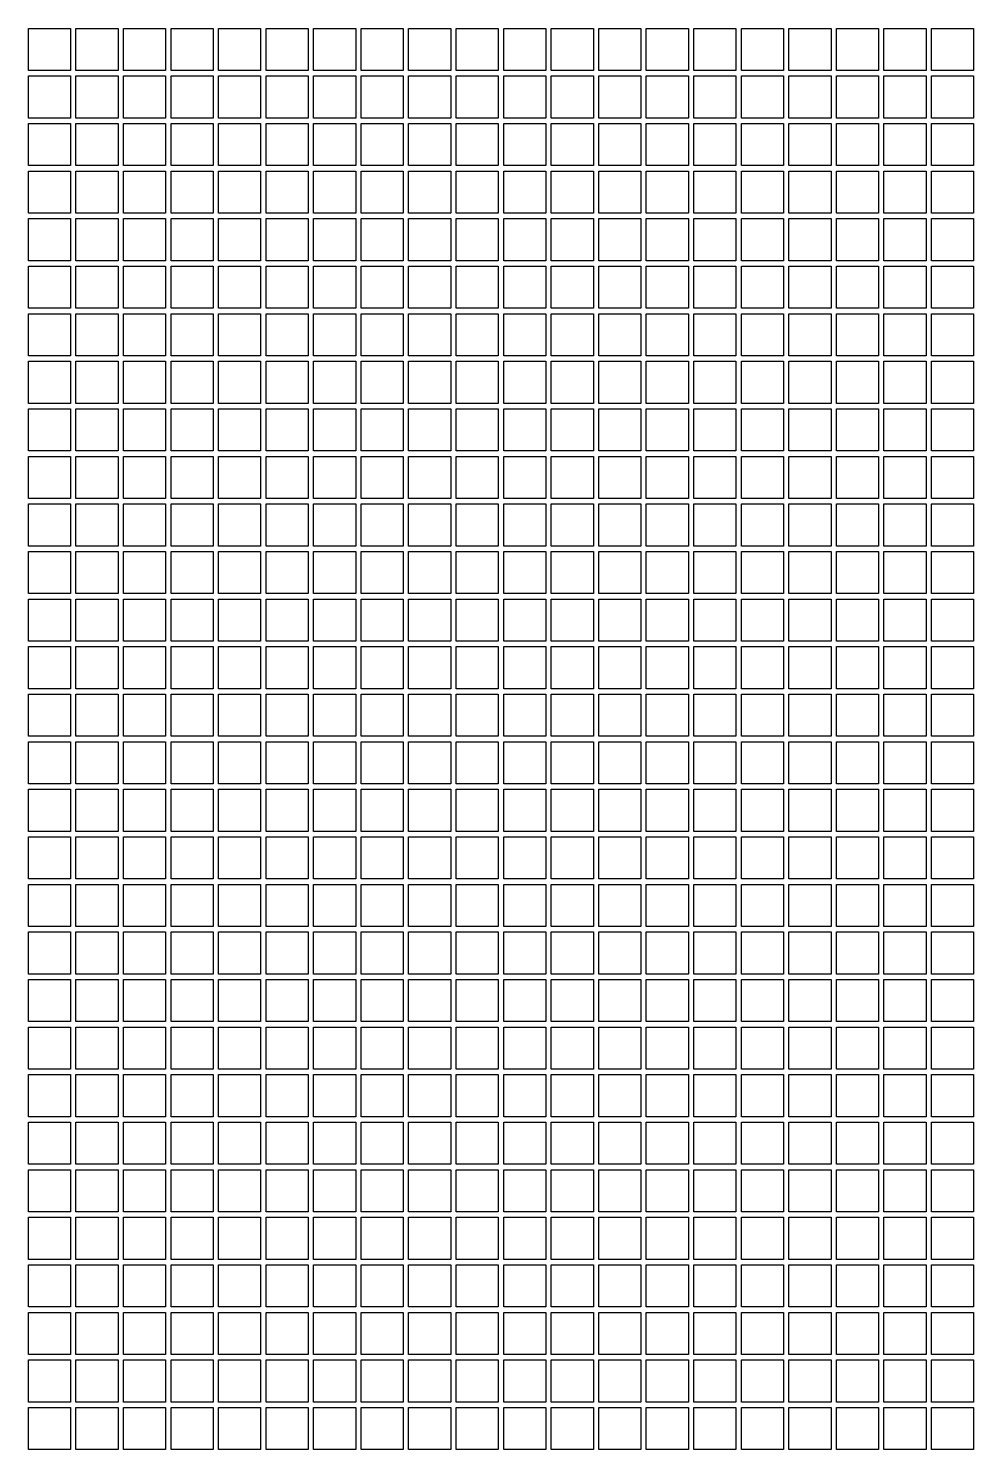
# Model space of a CAD drawing. Header units: millimetres. Extents: x -179 to 120, y 0 to 80.
# Drawn here: x 95.94 to 99.42, y 58.09 to 63.32 of the extents above; entities that cross this region are included whole.
import ezdxf

# ---------------------------------------------------------------- set-up
doc = ezdxf.new("R2010")
doc.units = ezdxf.units.MM
doc.header["$MEASUREMENT"] = 0

msp = doc.modelspace()

# ---------------------------------------------------------------- linework, layer by layer
for points in [[(95.9409, 63.3213), (96.0959, 63.3213), (96.0959, 63.1663), (95.9409, 63.1663)], [(96.1159, 63.3213), (96.2709, 63.3213), (96.2709, 63.1663), (96.1159, 63.1663)], [(96.2909, 63.3213), (96.4459, 63.3213), (96.4459, 63.1663), (96.2909, 63.1663)], [(96.4659, 63.3213), (96.6209, 63.3213), (96.6209, 63.1663), (96.4659, 63.1663)], [(96.6409, 63.3213), (96.7959, 63.3213), (96.7959, 63.1663), (96.6409, 63.1663)], [(96.8159, 63.3213), (96.9709, 63.3213), (96.9709, 63.1663), (96.8159, 63.1663)], [(96.9909, 63.3213), (97.1459, 63.3213), (97.1459, 63.1663), (96.9909, 63.1663)], [(97.1659, 63.3213), (97.3209, 63.3213), (97.3209, 63.1663), (97.1659, 63.1663)], [(97.3409, 63.3213), (97.4959, 63.3213), (97.4959, 63.1663), (97.3409, 63.1663)], [(97.5159, 63.3213), (97.6709, 63.3213), (97.6709, 63.1663), (97.5159, 63.1663)], [(97.6909, 63.3213), (97.8459, 63.3213), (97.8459, 63.1663), (97.6909, 63.1663)], [(97.8659, 63.3213), (98.0209, 63.3213), (98.0209, 63.1663), (97.8659, 63.1663)], [(98.0409, 63.3213), (98.1959, 63.3213), (98.1959, 63.1663), (98.0409, 63.1663)], [(98.2159, 63.3213), (98.3709, 63.3213), (98.3709, 63.1663), (98.2159, 63.1663)], [(98.3909, 63.3213), (98.5459, 63.3213), (98.5459, 63.1663), (98.3909, 63.1663)], [(98.5659, 63.3213), (98.7209, 63.3213), (98.7209, 63.1663), (98.5659, 63.1663)], [(98.7409, 63.3213), (98.8959, 63.3213), (98.8959, 63.1663), (98.7409, 63.1663)], [(98.9159, 63.3213), (99.0709, 63.3213), (99.0709, 63.1663), (98.9159, 63.1663)], [(99.0909, 63.3213), (99.2459, 63.3213), (99.2459, 63.1663), (99.0909, 63.1663)], [(99.2659, 63.3213), (99.4209, 63.3213), (99.4209, 63.1663), (99.2659, 63.1663)], [(95.9409, 63.1463), (96.0959, 63.1463), (96.0959, 62.9913), (95.9409, 62.9913)], [(96.1159, 63.1463), (96.2709, 63.1463), (96.2709, 62.9913), (96.1159, 62.9913)], [(96.2909, 63.1463), (96.4459, 63.1463), (96.4459, 62.9913), (96.2909, 62.9913)], [(96.4659, 63.1463), (96.6209, 63.1463), (96.6209, 62.9913), (96.4659, 62.9913)], [(96.6409, 63.1463), (96.7959, 63.1463), (96.7959, 62.9913), (96.6409, 62.9913)], [(96.8159, 63.1463), (96.9709, 63.1463), (96.9709, 62.9913), (96.8159, 62.9913)], [(96.9909, 63.1463), (97.1459, 63.1463), (97.1459, 62.9913), (96.9909, 62.9913)], [(97.1659, 63.1463), (97.3209, 63.1463), (97.3209, 62.9913), (97.1659, 62.9913)], [(97.3409, 63.1463), (97.4959, 63.1463), (97.4959, 62.9913), (97.3409, 62.9913)], [(97.5159, 63.1463), (97.6709, 63.1463), (97.6709, 62.9913), (97.5159, 62.9913)], [(97.6909, 63.1463), (97.8459, 63.1463), (97.8459, 62.9913), (97.6909, 62.9913)], [(97.8659, 63.1463), (98.0209, 63.1463), (98.0209, 62.9913), (97.8659, 62.9913)], [(98.0409, 63.1463), (98.1959, 63.1463), (98.1959, 62.9913), (98.0409, 62.9913)], [(98.2159, 63.1463), (98.3709, 63.1463), (98.3709, 62.9913), (98.2159, 62.9913)], [(98.3909, 63.1463), (98.5459, 63.1463), (98.5459, 62.9913), (98.3909, 62.9913)], [(98.5659, 63.1463), (98.7209, 63.1463), (98.7209, 62.9913), (98.5659, 62.9913)], [(98.7409, 63.1463), (98.8959, 63.1463), (98.8959, 62.9913), (98.7409, 62.9913)], [(98.9159, 63.1463), (99.0709, 63.1463), (99.0709, 62.9913), (98.9159, 62.9913)], [(99.0909, 63.1463), (99.2459, 63.1463), (99.2459, 62.9913), (99.0909, 62.9913)], [(99.2659, 63.1463), (99.4209, 63.1463), (99.4209, 62.9913), (99.2659, 62.9913)], [(95.9409, 62.9713), (96.0959, 62.9713), (96.0959, 62.8163), (95.9409, 62.8163)], [(96.1159, 62.9713), (96.2709, 62.9713), (96.2709, 62.8163), (96.1159, 62.8163)], [(96.2909, 62.9713), (96.4459, 62.9713), (96.4459, 62.8163), (96.2909, 62.8163)], [(96.4659, 62.9713), (96.6209, 62.9713), (96.6209, 62.8163), (96.4659, 62.8163)], [(96.6409, 62.9713), (96.7959, 62.9713), (96.7959, 62.8163), (96.6409, 62.8163)], [(96.8159, 62.9713), (96.9709, 62.9713), (96.9709, 62.8163), (96.8159, 62.8163)], [(96.9909, 62.9713), (97.1459, 62.9713), (97.1459, 62.8163), (96.9909, 62.8163)], [(97.1659, 62.9713), (97.3209, 62.9713), (97.3209, 62.8163), (97.1659, 62.8163)], [(97.3409, 62.9713), (97.4959, 62.9713), (97.4959, 62.8163), (97.3409, 62.8163)], [(97.5159, 62.9713), (97.6709, 62.9713), (97.6709, 62.8163), (97.5159, 62.8163)], [(97.6909, 62.9713), (97.8459, 62.9713), (97.8459, 62.8163), (97.6909, 62.8163)], [(97.8659, 62.9713), (98.0209, 62.9713), (98.0209, 62.8163), (97.8659, 62.8163)], [(98.0409, 62.9713), (98.1959, 62.9713), (98.1959, 62.8163), (98.0409, 62.8163)], [(98.2159, 62.9713), (98.3709, 62.9713), (98.3709, 62.8163), (98.2159, 62.8163)], [(98.3909, 62.9713), (98.5459, 62.9713), (98.5459, 62.8163), (98.3909, 62.8163)], [(98.5659, 62.9713), (98.7209, 62.9713), (98.7209, 62.8163), (98.5659, 62.8163)], [(98.7409, 62.9713), (98.8959, 62.9713), (98.8959, 62.8163), (98.7409, 62.8163)], [(98.9159, 62.9713), (99.0709, 62.9713), (99.0709, 62.8163), (98.9159, 62.8163)], [(99.0909, 62.9713), (99.2459, 62.9713), (99.2459, 62.8163), (99.0909, 62.8163)], [(99.2659, 62.9713), (99.4209, 62.9713), (99.4209, 62.8163), (99.2659, 62.8163)], [(95.9409, 62.7963), (96.0959, 62.7963), (96.0959, 62.6413), (95.9409, 62.6413)], [(96.1159, 62.7963), (96.2709, 62.7963), (96.2709, 62.6413), (96.1159, 62.6413)], [(96.2909, 62.7963), (96.4459, 62.7963), (96.4459, 62.6413), (96.2909, 62.6413)], [(96.4659, 62.7963), (96.6209, 62.7963), (96.6209, 62.6413), (96.4659, 62.6413)], [(96.6409, 62.7963), (96.7959, 62.7963), (96.7959, 62.6413), (96.6409, 62.6413)], [(96.8159, 62.7963), (96.9709, 62.7963), (96.9709, 62.6413), (96.8159, 62.6413)], [(96.9909, 62.7963), (97.1459, 62.7963), (97.1459, 62.6413), (96.9909, 62.6413)], [(97.1659, 62.7963), (97.3209, 62.7963), (97.3209, 62.6413), (97.1659, 62.6413)], [(97.3409, 62.7963), (97.4959, 62.7963), (97.4959, 62.6413), (97.3409, 62.6413)], [(97.5159, 62.7963), (97.6709, 62.7963), (97.6709, 62.6413), (97.5159, 62.6413)], [(97.6909, 62.7963), (97.8459, 62.7963), (97.8459, 62.6413), (97.6909, 62.6413)], [(97.8659, 62.7963), (98.0209, 62.7963), (98.0209, 62.6413), (97.8659, 62.6413)], [(98.0409, 62.7963), (98.1959, 62.7963), (98.1959, 62.6413), (98.0409, 62.6413)], [(98.2159, 62.7963), (98.3709, 62.7963), (98.3709, 62.6413), (98.2159, 62.6413)], [(98.3909, 62.7963), (98.5459, 62.7963), (98.5459, 62.6413), (98.3909, 62.6413)], [(98.5659, 62.7963), (98.7209, 62.7963), (98.7209, 62.6413), (98.5659, 62.6413)], [(98.7409, 62.7963), (98.8959, 62.7963), (98.8959, 62.6413), (98.7409, 62.6413)], [(98.9159, 62.7963), (99.0709, 62.7963), (99.0709, 62.6413), (98.9159, 62.6413)], [(99.0909, 62.7963), (99.2459, 62.7963), (99.2459, 62.6413), (99.0909, 62.6413)], [(99.2659, 62.7963), (99.4209, 62.7963), (99.4209, 62.6413), (99.2659, 62.6413)], [(95.9409, 62.6213), (96.0959, 62.6213), (96.0959, 62.4663), (95.9409, 62.4663)], [(96.1159, 62.6213), (96.2709, 62.6213), (96.2709, 62.4663), (96.1159, 62.4663)], [(96.2909, 62.6213), (96.4459, 62.6213), (96.4459, 62.4663), (96.2909, 62.4663)], [(96.4659, 62.6213), (96.6209, 62.6213), (96.6209, 62.4663), (96.4659, 62.4663)], [(96.6409, 62.6213), (96.7959, 62.6213), (96.7959, 62.4663), (96.6409, 62.4663)], [(96.8159, 62.6213), (96.9709, 62.6213), (96.9709, 62.4663), (96.8159, 62.4663)], [(96.9909, 62.6213), (97.1459, 62.6213), (97.1459, 62.4663), (96.9909, 62.4663)], [(97.1659, 62.6213), (97.3209, 62.6213), (97.3209, 62.4663), (97.1659, 62.4663)], [(97.3409, 62.6213), (97.4959, 62.6213), (97.4959, 62.4663), (97.3409, 62.4663)], [(97.5159, 62.6213), (97.6709, 62.6213), (97.6709, 62.4663), (97.5159, 62.4663)], [(97.6909, 62.6213), (97.8459, 62.6213), (97.8459, 62.4663), (97.6909, 62.4663)], [(97.8659, 62.6213), (98.0209, 62.6213), (98.0209, 62.4663), (97.8659, 62.4663)], [(98.0409, 62.6213), (98.1959, 62.6213), (98.1959, 62.4663), (98.0409, 62.4663)], [(98.2159, 62.6213), (98.3709, 62.6213), (98.3709, 62.4663), (98.2159, 62.4663)], [(98.3909, 62.6213), (98.5459, 62.6213), (98.5459, 62.4663), (98.3909, 62.4663)], [(98.5659, 62.6213), (98.7209, 62.6213), (98.7209, 62.4663), (98.5659, 62.4663)], [(98.7409, 62.6213), (98.8959, 62.6213), (98.8959, 62.4663), (98.7409, 62.4663)], [(98.9159, 62.6213), (99.0709, 62.6213), (99.0709, 62.4663), (98.9159, 62.4663)], [(99.0909, 62.6213), (99.2459, 62.6213), (99.2459, 62.4663), (99.0909, 62.4663)], [(99.2659, 62.6213), (99.4209, 62.6213), (99.4209, 62.4663), (99.2659, 62.4663)], [(95.9409, 62.4463), (96.0959, 62.4463), (96.0959, 62.2913), (95.9409, 62.2913)], [(96.1159, 62.4463), (96.2709, 62.4463), (96.2709, 62.2913), (96.1159, 62.2913)], [(96.2909, 62.4463), (96.4459, 62.4463), (96.4459, 62.2913), (96.2909, 62.2913)], [(96.4659, 62.4463), (96.6209, 62.4463), (96.6209, 62.2913), (96.4659, 62.2913)], [(96.6409, 62.4463), (96.7959, 62.4463), (96.7959, 62.2913), (96.6409, 62.2913)], [(96.8159, 62.4463), (96.9709, 62.4463), (96.9709, 62.2913), (96.8159, 62.2913)], [(96.9909, 62.4463), (97.1459, 62.4463), (97.1459, 62.2913), (96.9909, 62.2913)], [(97.1659, 62.4463), (97.3209, 62.4463), (97.3209, 62.2913), (97.1659, 62.2913)], [(97.3409, 62.4463), (97.4959, 62.4463), (97.4959, 62.2913), (97.3409, 62.2913)], [(97.5159, 62.4463), (97.6709, 62.4463), (97.6709, 62.2913), (97.5159, 62.2913)], [(97.6909, 62.4463), (97.8459, 62.4463), (97.8459, 62.2913), (97.6909, 62.2913)], [(97.8659, 62.4463), (98.0209, 62.4463), (98.0209, 62.2913), (97.8659, 62.2913)], [(98.0409, 62.4463), (98.1959, 62.4463), (98.1959, 62.2913), (98.0409, 62.2913)], [(98.2159, 62.4463), (98.3709, 62.4463), (98.3709, 62.2913), (98.2159, 62.2913)], [(98.3909, 62.4463), (98.5459, 62.4463), (98.5459, 62.2913), (98.3909, 62.2913)], [(98.5659, 62.4463), (98.7209, 62.4463), (98.7209, 62.2913), (98.5659, 62.2913)], [(98.7409, 62.4463), (98.8959, 62.4463), (98.8959, 62.2913), (98.7409, 62.2913)], [(98.9159, 62.4463), (99.0709, 62.4463), (99.0709, 62.2913), (98.9159, 62.2913)], [(99.0909, 62.4463), (99.2459, 62.4463), (99.2459, 62.2913), (99.0909, 62.2913)], [(99.2659, 62.4463), (99.4209, 62.4463), (99.4209, 62.2913), (99.2659, 62.2913)], [(95.9409, 62.2713), (96.0959, 62.2713), (96.0959, 62.1163), (95.9409, 62.1163)], [(96.1159, 62.2713), (96.2709, 62.2713), (96.2709, 62.1163), (96.1159, 62.1163)], [(96.2909, 62.2713), (96.4459, 62.2713), (96.4459, 62.1163), (96.2909, 62.1163)], [(96.4659, 62.2713), (96.6209, 62.2713), (96.6209, 62.1163), (96.4659, 62.1163)], [(96.6409, 62.2713), (96.7959, 62.2713), (96.7959, 62.1163), (96.6409, 62.1163)], [(96.8159, 62.2713), (96.9709, 62.2713), (96.9709, 62.1163), (96.8159, 62.1163)], [(96.9909, 62.2713), (97.1459, 62.2713), (97.1459, 62.1163), (96.9909, 62.1163)], [(97.1659, 62.2713), (97.3209, 62.2713), (97.3209, 62.1163), (97.1659, 62.1163)], [(97.3409, 62.2713), (97.4959, 62.2713), (97.4959, 62.1163), (97.3409, 62.1163)], [(97.5159, 62.2713), (97.6709, 62.2713), (97.6709, 62.1163), (97.5159, 62.1163)], [(97.6909, 62.2713), (97.8459, 62.2713), (97.8459, 62.1163), (97.6909, 62.1163)], [(97.8659, 62.2713), (98.0209, 62.2713), (98.0209, 62.1163), (97.8659, 62.1163)], [(98.0409, 62.2713), (98.1959, 62.2713), (98.1959, 62.1163), (98.0409, 62.1163)], [(98.2159, 62.2713), (98.3709, 62.2713), (98.3709, 62.1163), (98.2159, 62.1163)], [(98.3909, 62.2713), (98.5459, 62.2713), (98.5459, 62.1163), (98.3909, 62.1163)], [(98.5659, 62.2713), (98.7209, 62.2713), (98.7209, 62.1163), (98.5659, 62.1163)], [(98.7409, 62.2713), (98.8959, 62.2713), (98.8959, 62.1163), (98.7409, 62.1163)], [(98.9159, 62.2713), (99.0709, 62.2713), (99.0709, 62.1163), (98.9159, 62.1163)], [(99.0909, 62.2713), (99.2459, 62.2713), (99.2459, 62.1163), (99.0909, 62.1163)], [(99.2659, 62.2713), (99.4209, 62.2713), (99.4209, 62.1163), (99.2659, 62.1163)], [(95.9409, 62.0963), (96.0959, 62.0963), (96.0959, 61.9413), (95.9409, 61.9413)], [(96.1159, 62.0963), (96.2709, 62.0963), (96.2709, 61.9413), (96.1159, 61.9413)], [(96.2909, 62.0963), (96.4459, 62.0963), (96.4459, 61.9413), (96.2909, 61.9413)], [(96.4659, 62.0963), (96.6209, 62.0963), (96.6209, 61.9413), (96.4659, 61.9413)], [(96.6409, 62.0963), (96.7959, 62.0963), (96.7959, 61.9413), (96.6409, 61.9413)], [(96.8159, 62.0963), (96.9709, 62.0963), (96.9709, 61.9413), (96.8159, 61.9413)], [(96.9909, 62.0963), (97.1459, 62.0963), (97.1459, 61.9413), (96.9909, 61.9413)], [(97.1659, 62.0963), (97.3209, 62.0963), (97.3209, 61.9413), (97.1659, 61.9413)], [(97.3409, 62.0963), (97.4959, 62.0963), (97.4959, 61.9413), (97.3409, 61.9413)], [(97.5159, 62.0963), (97.6709, 62.0963), (97.6709, 61.9413), (97.5159, 61.9413)], [(97.6909, 62.0963), (97.8459, 62.0963), (97.8459, 61.9413), (97.6909, 61.9413)], [(97.8659, 62.0963), (98.0209, 62.0963), (98.0209, 61.9413), (97.8659, 61.9413)], [(98.0409, 62.0963), (98.1959, 62.0963), (98.1959, 61.9413), (98.0409, 61.9413)], [(98.2159, 62.0963), (98.3709, 62.0963), (98.3709, 61.9413), (98.2159, 61.9413)], [(98.3909, 62.0963), (98.5459, 62.0963), (98.5459, 61.9413), (98.3909, 61.9413)], [(98.5659, 62.0963), (98.7209, 62.0963), (98.7209, 61.9413), (98.5659, 61.9413)], [(98.7409, 62.0963), (98.8959, 62.0963), (98.8959, 61.9413), (98.7409, 61.9413)], [(98.9159, 62.0963), (99.0709, 62.0963), (99.0709, 61.9413), (98.9159, 61.9413)], [(99.0909, 62.0963), (99.2459, 62.0963), (99.2459, 61.9413), (99.0909, 61.9413)], [(99.2659, 62.0963), (99.4209, 62.0963), (99.4209, 61.9413), (99.2659, 61.9413)], [(95.9409, 61.9213), (96.0959, 61.9213), (96.0959, 61.7663), (95.9409, 61.7663)], [(96.1159, 61.9213), (96.2709, 61.9213), (96.2709, 61.7663), (96.1159, 61.7663)], [(96.2909, 61.9213), (96.4459, 61.9213), (96.4459, 61.7663), (96.2909, 61.7663)], [(96.4659, 61.9213), (96.6209, 61.9213), (96.6209, 61.7663), (96.4659, 61.7663)], [(96.6409, 61.9213), (96.7959, 61.9213), (96.7959, 61.7663), (96.6409, 61.7663)], [(96.8159, 61.9213), (96.9709, 61.9213), (96.9709, 61.7663), (96.8159, 61.7663)], [(96.9909, 61.9213), (97.1459, 61.9213), (97.1459, 61.7663), (96.9909, 61.7663)], [(97.1659, 61.9213), (97.3209, 61.9213), (97.3209, 61.7663), (97.1659, 61.7663)], [(97.3409, 61.9213), (97.4959, 61.9213), (97.4959, 61.7663), (97.3409, 61.7663)], [(97.5159, 61.9213), (97.6709, 61.9213), (97.6709, 61.7663), (97.5159, 61.7663)], [(97.6909, 61.9213), (97.8459, 61.9213), (97.8459, 61.7663), (97.6909, 61.7663)], [(97.8659, 61.9213), (98.0209, 61.9213), (98.0209, 61.7663), (97.8659, 61.7663)], [(98.0409, 61.9213), (98.1959, 61.9213), (98.1959, 61.7663), (98.0409, 61.7663)], [(98.2159, 61.9213), (98.3709, 61.9213), (98.3709, 61.7663), (98.2159, 61.7663)], [(98.3909, 61.9213), (98.5459, 61.9213), (98.5459, 61.7663), (98.3909, 61.7663)], [(98.5659, 61.9213), (98.7209, 61.9213), (98.7209, 61.7663), (98.5659, 61.7663)], [(98.7409, 61.9213), (98.8959, 61.9213), (98.8959, 61.7663), (98.7409, 61.7663)], [(98.9159, 61.9213), (99.0709, 61.9213), (99.0709, 61.7663), (98.9159, 61.7663)], [(99.0909, 61.9213), (99.2459, 61.9213), (99.2459, 61.7663), (99.0909, 61.7663)], [(99.2659, 61.9213), (99.4209, 61.9213), (99.4209, 61.7663), (99.2659, 61.7663)], [(95.9409, 61.7463), (96.0959, 61.7463), (96.0959, 61.5913), (95.9409, 61.5913)], [(96.1159, 61.7463), (96.2709, 61.7463), (96.2709, 61.5913), (96.1159, 61.5913)], [(96.2909, 61.7463), (96.4459, 61.7463), (96.4459, 61.5913), (96.2909, 61.5913)], [(96.4659, 61.7463), (96.6209, 61.7463), (96.6209, 61.5913), (96.4659, 61.5913)], [(96.6409, 61.7463), (96.7959, 61.7463), (96.7959, 61.5913), (96.6409, 61.5913)], [(96.8159, 61.7463), (96.9709, 61.7463), (96.9709, 61.5913), (96.8159, 61.5913)], [(96.9909, 61.7463), (97.1459, 61.7463), (97.1459, 61.5913), (96.9909, 61.5913)], [(97.1659, 61.7463), (97.3209, 61.7463), (97.3209, 61.5913), (97.1659, 61.5913)], [(97.3409, 61.7463), (97.4959, 61.7463), (97.4959, 61.5913), (97.3409, 61.5913)], [(97.5159, 61.7463), (97.6709, 61.7463), (97.6709, 61.5913), (97.5159, 61.5913)], [(97.6909, 61.7463), (97.8459, 61.7463), (97.8459, 61.5913), (97.6909, 61.5913)], [(97.8659, 61.7463), (98.0209, 61.7463), (98.0209, 61.5913), (97.8659, 61.5913)], [(98.0409, 61.7463), (98.1959, 61.7463), (98.1959, 61.5913), (98.0409, 61.5913)], [(98.2159, 61.7463), (98.3709, 61.7463), (98.3709, 61.5913), (98.2159, 61.5913)], [(98.3909, 61.7463), (98.5459, 61.7463), (98.5459, 61.5913), (98.3909, 61.5913)], [(98.5659, 61.7463), (98.7209, 61.7463), (98.7209, 61.5913), (98.5659, 61.5913)], [(98.7409, 61.7463), (98.8959, 61.7463), (98.8959, 61.5913), (98.7409, 61.5913)], [(98.9159, 61.7463), (99.0709, 61.7463), (99.0709, 61.5913), (98.9159, 61.5913)], [(99.0909, 61.7463), (99.2459, 61.7463), (99.2459, 61.5913), (99.0909, 61.5913)], [(99.2659, 61.7463), (99.4209, 61.7463), (99.4209, 61.5913), (99.2659, 61.5913)], [(95.9409, 61.5713), (96.0959, 61.5713), (96.0959, 61.4163), (95.9409, 61.4163)], [(96.1159, 61.5713), (96.2709, 61.5713), (96.2709, 61.4163), (96.1159, 61.4163)], [(96.2909, 61.5713), (96.4459, 61.5713), (96.4459, 61.4163), (96.2909, 61.4163)], [(96.4659, 61.5713), (96.6209, 61.5713), (96.6209, 61.4163), (96.4659, 61.4163)], [(96.6409, 61.5713), (96.7959, 61.5713), (96.7959, 61.4163), (96.6409, 61.4163)], [(96.8159, 61.5713), (96.9709, 61.5713), (96.9709, 61.4163), (96.8159, 61.4163)], [(96.9909, 61.5713), (97.1459, 61.5713), (97.1459, 61.4163), (96.9909, 61.4163)], [(97.1659, 61.5713), (97.3209, 61.5713), (97.3209, 61.4163), (97.1659, 61.4163)], [(97.3409, 61.5713), (97.4959, 61.5713), (97.4959, 61.4163), (97.3409, 61.4163)], [(97.5159, 61.5713), (97.6709, 61.5713), (97.6709, 61.4163), (97.5159, 61.4163)], [(97.6909, 61.5713), (97.8459, 61.5713), (97.8459, 61.4163), (97.6909, 61.4163)], [(97.8659, 61.5713), (98.0209, 61.5713), (98.0209, 61.4163), (97.8659, 61.4163)], [(98.0409, 61.5713), (98.1959, 61.5713), (98.1959, 61.4163), (98.0409, 61.4163)], [(98.2159, 61.5713), (98.3709, 61.5713), (98.3709, 61.4163), (98.2159, 61.4163)], [(98.3909, 61.5713), (98.5459, 61.5713), (98.5459, 61.4163), (98.3909, 61.4163)], [(98.5659, 61.5713), (98.7209, 61.5713), (98.7209, 61.4163), (98.5659, 61.4163)], [(98.7409, 61.5713), (98.8959, 61.5713), (98.8959, 61.4163), (98.7409, 61.4163)], [(98.9159, 61.5713), (99.0709, 61.5713), (99.0709, 61.4163), (98.9159, 61.4163)], [(99.0909, 61.5713), (99.2459, 61.5713), (99.2459, 61.4163), (99.0909, 61.4163)], [(99.2659, 61.5713), (99.4209, 61.5713), (99.4209, 61.4163), (99.2659, 61.4163)], [(95.9409, 61.3963), (96.0959, 61.3963), (96.0959, 61.2413), (95.9409, 61.2413)], [(96.1159, 61.3963), (96.2709, 61.3963), (96.2709, 61.2413), (96.1159, 61.2413)], [(96.2909, 61.3963), (96.4459, 61.3963), (96.4459, 61.2413), (96.2909, 61.2413)], [(96.4659, 61.3963), (96.6209, 61.3963), (96.6209, 61.2413), (96.4659, 61.2413)], [(96.6409, 61.3963), (96.7959, 61.3963), (96.7959, 61.2413), (96.6409, 61.2413)], [(96.8159, 61.3963), (96.9709, 61.3963), (96.9709, 61.2413), (96.8159, 61.2413)], [(96.9909, 61.3963), (97.1459, 61.3963), (97.1459, 61.2413), (96.9909, 61.2413)], [(97.1659, 61.3963), (97.3209, 61.3963), (97.3209, 61.2413), (97.1659, 61.2413)], [(97.3409, 61.3963), (97.4959, 61.3963), (97.4959, 61.2413), (97.3409, 61.2413)], [(97.5159, 61.3963), (97.6709, 61.3963), (97.6709, 61.2413), (97.5159, 61.2413)], [(97.6909, 61.3963), (97.8459, 61.3963), (97.8459, 61.2413), (97.6909, 61.2413)], [(97.8659, 61.3963), (98.0209, 61.3963), (98.0209, 61.2413), (97.8659, 61.2413)], [(98.0409, 61.3963), (98.1959, 61.3963), (98.1959, 61.2413), (98.0409, 61.2413)], [(98.2159, 61.3963), (98.3709, 61.3963), (98.3709, 61.2413), (98.2159, 61.2413)], [(98.3909, 61.3963), (98.5459, 61.3963), (98.5459, 61.2413), (98.3909, 61.2413)], [(98.5659, 61.3963), (98.7209, 61.3963), (98.7209, 61.2413), (98.5659, 61.2413)], [(98.7409, 61.3963), (98.8959, 61.3963), (98.8959, 61.2413), (98.7409, 61.2413)], [(98.9159, 61.3963), (99.0709, 61.3963), (99.0709, 61.2413), (98.9159, 61.2413)], [(99.0909, 61.3963), (99.2459, 61.3963), (99.2459, 61.2413), (99.0909, 61.2413)], [(99.2659, 61.3963), (99.4209, 61.3963), (99.4209, 61.2413), (99.2659, 61.2413)], [(95.9409, 61.2213), (96.0959, 61.2213), (96.0959, 61.0663), (95.9409, 61.0663)], [(96.1159, 61.2213), (96.2709, 61.2213), (96.2709, 61.0663), (96.1159, 61.0663)], [(96.2909, 61.2213), (96.4459, 61.2213), (96.4459, 61.0663), (96.2909, 61.0663)], [(96.4659, 61.2213), (96.6209, 61.2213), (96.6209, 61.0663), (96.4659, 61.0663)], [(96.6409, 61.2213), (96.7959, 61.2213), (96.7959, 61.0663), (96.6409, 61.0663)], [(96.8159, 61.2213), (96.9709, 61.2213), (96.9709, 61.0663), (96.8159, 61.0663)], [(96.9909, 61.2213), (97.1459, 61.2213), (97.1459, 61.0663), (96.9909, 61.0663)], [(97.1659, 61.2213), (97.3209, 61.2213), (97.3209, 61.0663), (97.1659, 61.0663)], [(97.3409, 61.2213), (97.4959, 61.2213), (97.4959, 61.0663), (97.3409, 61.0663)], [(97.5159, 61.2213), (97.6709, 61.2213), (97.6709, 61.0663), (97.5159, 61.0663)], [(97.6909, 61.2213), (97.8459, 61.2213), (97.8459, 61.0663), (97.6909, 61.0663)], [(97.8659, 61.2213), (98.0209, 61.2213), (98.0209, 61.0663), (97.8659, 61.0663)], [(98.0409, 61.2213), (98.1959, 61.2213), (98.1959, 61.0663), (98.0409, 61.0663)], [(98.2159, 61.2213), (98.3709, 61.2213), (98.3709, 61.0663), (98.2159, 61.0663)], [(98.3909, 61.2213), (98.5459, 61.2213), (98.5459, 61.0663), (98.3909, 61.0663)], [(98.5659, 61.2213), (98.7209, 61.2213), (98.7209, 61.0663), (98.5659, 61.0663)], [(98.7409, 61.2213), (98.8959, 61.2213), (98.8959, 61.0663), (98.7409, 61.0663)], [(98.9159, 61.2213), (99.0709, 61.2213), (99.0709, 61.0663), (98.9159, 61.0663)], [(99.0909, 61.2213), (99.2459, 61.2213), (99.2459, 61.0663), (99.0909, 61.0663)], [(99.2659, 61.2213), (99.4209, 61.2213), (99.4209, 61.0663), (99.2659, 61.0663)], [(95.9409, 61.0463), (96.0959, 61.0463), (96.0959, 60.8913), (95.9409, 60.8913)], [(96.1159, 61.0463), (96.2709, 61.0463), (96.2709, 60.8913), (96.1159, 60.8913)], [(96.2909, 61.0463), (96.4459, 61.0463), (96.4459, 60.8913), (96.2909, 60.8913)], [(96.4659, 61.0463), (96.6209, 61.0463), (96.6209, 60.8913), (96.4659, 60.8913)], [(96.6409, 61.0463), (96.7959, 61.0463), (96.7959, 60.8913), (96.6409, 60.8913)], [(96.8159, 61.0463), (96.9709, 61.0463), (96.9709, 60.8913), (96.8159, 60.8913)], [(96.9909, 61.0463), (97.1459, 61.0463), (97.1459, 60.8913), (96.9909, 60.8913)], [(97.1659, 61.0463), (97.3209, 61.0463), (97.3209, 60.8913), (97.1659, 60.8913)], [(97.3409, 61.0463), (97.4959, 61.0463), (97.4959, 60.8913), (97.3409, 60.8913)], [(97.5159, 61.0463), (97.6709, 61.0463), (97.6709, 60.8913), (97.5159, 60.8913)], [(97.6909, 61.0463), (97.8459, 61.0463), (97.8459, 60.8913), (97.6909, 60.8913)], [(97.8659, 61.0463), (98.0209, 61.0463), (98.0209, 60.8913), (97.8659, 60.8913)], [(98.0409, 61.0463), (98.1959, 61.0463), (98.1959, 60.8913), (98.0409, 60.8913)], [(98.2159, 61.0463), (98.3709, 61.0463), (98.3709, 60.8913), (98.2159, 60.8913)], [(98.3909, 61.0463), (98.5459, 61.0463), (98.5459, 60.8913), (98.3909, 60.8913)], [(98.5659, 61.0463), (98.7209, 61.0463), (98.7209, 60.8913), (98.5659, 60.8913)], [(98.7409, 61.0463), (98.8959, 61.0463), (98.8959, 60.8913), (98.7409, 60.8913)], [(98.9159, 61.0463), (99.0709, 61.0463), (99.0709, 60.8913), (98.9159, 60.8913)], [(99.0909, 61.0463), (99.2459, 61.0463), (99.2459, 60.8913), (99.0909, 60.8913)], [(99.2659, 61.0463), (99.4209, 61.0463), (99.4209, 60.8913), (99.2659, 60.8913)], [(95.9409, 60.8713), (96.0959, 60.8713), (96.0959, 60.7163), (95.9409, 60.7163)], [(96.1159, 60.8713), (96.2709, 60.8713), (96.2709, 60.7163), (96.1159, 60.7163)], [(96.2909, 60.8713), (96.4459, 60.8713), (96.4459, 60.7163), (96.2909, 60.7163)], [(96.4659, 60.8713), (96.6209, 60.8713), (96.6209, 60.7163), (96.4659, 60.7163)], [(96.6409, 60.8713), (96.7959, 60.8713), (96.7959, 60.7163), (96.6409, 60.7163)], [(96.8159, 60.8713), (96.9709, 60.8713), (96.9709, 60.7163), (96.8159, 60.7163)], [(96.9909, 60.8713), (97.1459, 60.8713), (97.1459, 60.7163), (96.9909, 60.7163)], [(97.1659, 60.8713), (97.3209, 60.8713), (97.3209, 60.7163), (97.1659, 60.7163)], [(97.3409, 60.8713), (97.4959, 60.8713), (97.4959, 60.7163), (97.3409, 60.7163)], [(97.5159, 60.8713), (97.6709, 60.8713), (97.6709, 60.7163), (97.5159, 60.7163)], [(97.6909, 60.8713), (97.8459, 60.8713), (97.8459, 60.7163), (97.6909, 60.7163)], [(97.8659, 60.8713), (98.0209, 60.8713), (98.0209, 60.7163), (97.8659, 60.7163)], [(98.0409, 60.8713), (98.1959, 60.8713), (98.1959, 60.7163), (98.0409, 60.7163)], [(98.2159, 60.8713), (98.3709, 60.8713), (98.3709, 60.7163), (98.2159, 60.7163)], [(98.3909, 60.8713), (98.5459, 60.8713), (98.5459, 60.7163), (98.3909, 60.7163)], [(98.5659, 60.8713), (98.7209, 60.8713), (98.7209, 60.7163), (98.5659, 60.7163)], [(98.7409, 60.8713), (98.8959, 60.8713), (98.8959, 60.7163), (98.7409, 60.7163)], [(98.9159, 60.8713), (99.0709, 60.8713), (99.0709, 60.7163), (98.9159, 60.7163)], [(99.0909, 60.8713), (99.2459, 60.8713), (99.2459, 60.7163), (99.0909, 60.7163)], [(99.2659, 60.8713), (99.4209, 60.8713), (99.4209, 60.7163), (99.2659, 60.7163)], [(95.9409, 60.6963), (96.0959, 60.6963), (96.0959, 60.5413), (95.9409, 60.5413)], [(96.1159, 60.6963), (96.2709, 60.6963), (96.2709, 60.5413), (96.1159, 60.5413)], [(96.2909, 60.6963), (96.4459, 60.6963), (96.4459, 60.5413), (96.2909, 60.5413)], [(96.4659, 60.6963), (96.6209, 60.6963), (96.6209, 60.5413), (96.4659, 60.5413)], [(96.6409, 60.6963), (96.7959, 60.6963), (96.7959, 60.5413), (96.6409, 60.5413)], [(96.8159, 60.6963), (96.9709, 60.6963), (96.9709, 60.5413), (96.8159, 60.5413)], [(96.9909, 60.6963), (97.1459, 60.6963), (97.1459, 60.5413), (96.9909, 60.5413)], [(97.1659, 60.6963), (97.3209, 60.6963), (97.3209, 60.5413), (97.1659, 60.5413)], [(97.3409, 60.6963), (97.4959, 60.6963), (97.4959, 60.5413), (97.3409, 60.5413)], [(97.5159, 60.6963), (97.6709, 60.6963), (97.6709, 60.5413), (97.5159, 60.5413)], [(97.6909, 60.6963), (97.8459, 60.6963), (97.8459, 60.5413), (97.6909, 60.5413)], [(97.8659, 60.6963), (98.0209, 60.6963), (98.0209, 60.5413), (97.8659, 60.5413)], [(98.0409, 60.6963), (98.1959, 60.6963), (98.1959, 60.5413), (98.0409, 60.5413)], [(98.2159, 60.6963), (98.3709, 60.6963), (98.3709, 60.5413), (98.2159, 60.5413)], [(98.3909, 60.6963), (98.5459, 60.6963), (98.5459, 60.5413), (98.3909, 60.5413)], [(98.5659, 60.6963), (98.7209, 60.6963), (98.7209, 60.5413), (98.5659, 60.5413)], [(98.7409, 60.6963), (98.8959, 60.6963), (98.8959, 60.5413), (98.7409, 60.5413)], [(98.9159, 60.6963), (99.0709, 60.6963), (99.0709, 60.5413), (98.9159, 60.5413)], [(99.0909, 60.6963), (99.2459, 60.6963), (99.2459, 60.5413), (99.0909, 60.5413)], [(99.2659, 60.6963), (99.4209, 60.6963), (99.4209, 60.5413), (99.2659, 60.5413)], [(95.9409, 60.5213), (96.0959, 60.5213), (96.0959, 60.3663), (95.9409, 60.3663)], [(96.1159, 60.5213), (96.2709, 60.5213), (96.2709, 60.3663), (96.1159, 60.3663)], [(96.2909, 60.5213), (96.4459, 60.5213), (96.4459, 60.3663), (96.2909, 60.3663)], [(96.4659, 60.5213), (96.6209, 60.5213), (96.6209, 60.3663), (96.4659, 60.3663)], [(96.6409, 60.5213), (96.7959, 60.5213), (96.7959, 60.3663), (96.6409, 60.3663)], [(96.8159, 60.5213), (96.9709, 60.5213), (96.9709, 60.3663), (96.8159, 60.3663)], [(96.9909, 60.5213), (97.1459, 60.5213), (97.1459, 60.3663), (96.9909, 60.3663)], [(97.1659, 60.5213), (97.3209, 60.5213), (97.3209, 60.3663), (97.1659, 60.3663)], [(97.3409, 60.5213), (97.4959, 60.5213), (97.4959, 60.3663), (97.3409, 60.3663)], [(97.5159, 60.5213), (97.6709, 60.5213), (97.6709, 60.3663), (97.5159, 60.3663)], [(97.6909, 60.5213), (97.8459, 60.5213), (97.8459, 60.3663), (97.6909, 60.3663)], [(97.8659, 60.5213), (98.0209, 60.5213), (98.0209, 60.3663), (97.8659, 60.3663)], [(98.0409, 60.5213), (98.1959, 60.5213), (98.1959, 60.3663), (98.0409, 60.3663)], [(98.2159, 60.5213), (98.3709, 60.5213), (98.3709, 60.3663), (98.2159, 60.3663)], [(98.3909, 60.5213), (98.5459, 60.5213), (98.5459, 60.3663), (98.3909, 60.3663)], [(98.5659, 60.5213), (98.7209, 60.5213), (98.7209, 60.3663), (98.5659, 60.3663)], [(98.7409, 60.5213), (98.8959, 60.5213), (98.8959, 60.3663), (98.7409, 60.3663)], [(98.9159, 60.5213), (99.0709, 60.5213), (99.0709, 60.3663), (98.9159, 60.3663)], [(99.0909, 60.5213), (99.2459, 60.5213), (99.2459, 60.3663), (99.0909, 60.3663)], [(99.2659, 60.5213), (99.4209, 60.5213), (99.4209, 60.3663), (99.2659, 60.3663)], [(95.9409, 60.3463), (96.0959, 60.3463), (96.0959, 60.1913), (95.9409, 60.1913)], [(96.1159, 60.3463), (96.2709, 60.3463), (96.2709, 60.1913), (96.1159, 60.1913)], [(96.2909, 60.3463), (96.4459, 60.3463), (96.4459, 60.1913), (96.2909, 60.1913)], [(96.4659, 60.3463), (96.6209, 60.3463), (96.6209, 60.1913), (96.4659, 60.1913)], [(96.6409, 60.3463), (96.7959, 60.3463), (96.7959, 60.1913), (96.6409, 60.1913)], [(96.8159, 60.3463), (96.9709, 60.3463), (96.9709, 60.1913), (96.8159, 60.1913)], [(96.9909, 60.3463), (97.1459, 60.3463), (97.1459, 60.1913), (96.9909, 60.1913)], [(97.1659, 60.3463), (97.3209, 60.3463), (97.3209, 60.1913), (97.1659, 60.1913)], [(97.3409, 60.3463), (97.4959, 60.3463), (97.4959, 60.1913), (97.3409, 60.1913)], [(97.5159, 60.3463), (97.6709, 60.3463), (97.6709, 60.1913), (97.5159, 60.1913)], [(97.6909, 60.3463), (97.8459, 60.3463), (97.8459, 60.1913), (97.6909, 60.1913)], [(97.8659, 60.3463), (98.0209, 60.3463), (98.0209, 60.1913), (97.8659, 60.1913)], [(98.0409, 60.3463), (98.1959, 60.3463), (98.1959, 60.1913), (98.0409, 60.1913)], [(98.2159, 60.3463), (98.3709, 60.3463), (98.3709, 60.1913), (98.2159, 60.1913)], [(98.3909, 60.3463), (98.5459, 60.3463), (98.5459, 60.1913), (98.3909, 60.1913)], [(98.5659, 60.3463), (98.7209, 60.3463), (98.7209, 60.1913), (98.5659, 60.1913)], [(98.7409, 60.3463), (98.8959, 60.3463), (98.8959, 60.1913), (98.7409, 60.1913)], [(98.9159, 60.3463), (99.0709, 60.3463), (99.0709, 60.1913), (98.9159, 60.1913)], [(99.0909, 60.3463), (99.2459, 60.3463), (99.2459, 60.1913), (99.0909, 60.1913)], [(99.2659, 60.3463), (99.4209, 60.3463), (99.4209, 60.1913), (99.2659, 60.1913)], [(95.9409, 60.1713), (96.0959, 60.1713), (96.0959, 60.0163), (95.9409, 60.0163)], [(96.1159, 60.1713), (96.2709, 60.1713), (96.2709, 60.0163), (96.1159, 60.0163)], [(96.2909, 60.1713), (96.4459, 60.1713), (96.4459, 60.0163), (96.2909, 60.0163)], [(96.4659, 60.1713), (96.6209, 60.1713), (96.6209, 60.0163), (96.4659, 60.0163)], [(96.6409, 60.1713), (96.7959, 60.1713), (96.7959, 60.0163), (96.6409, 60.0163)], [(96.8159, 60.1713), (96.9709, 60.1713), (96.9709, 60.0163), (96.8159, 60.0163)], [(96.9909, 60.1713), (97.1459, 60.1713), (97.1459, 60.0163), (96.9909, 60.0163)], [(97.1659, 60.1713), (97.3209, 60.1713), (97.3209, 60.0163), (97.1659, 60.0163)], [(97.3409, 60.1713), (97.4959, 60.1713), (97.4959, 60.0163), (97.3409, 60.0163)], [(97.5159, 60.1713), (97.6709, 60.1713), (97.6709, 60.0163), (97.5159, 60.0163)], [(97.6909, 60.1713), (97.8459, 60.1713), (97.8459, 60.0163), (97.6909, 60.0163)], [(97.8659, 60.1713), (98.0209, 60.1713), (98.0209, 60.0163), (97.8659, 60.0163)], [(98.0409, 60.1713), (98.1959, 60.1713), (98.1959, 60.0163), (98.0409, 60.0163)], [(98.2159, 60.1713), (98.3709, 60.1713), (98.3709, 60.0163), (98.2159, 60.0163)], [(98.3909, 60.1713), (98.5459, 60.1713), (98.5459, 60.0163), (98.3909, 60.0163)], [(98.5659, 60.1713), (98.7209, 60.1713), (98.7209, 60.0163), (98.5659, 60.0163)], [(98.7409, 60.1713), (98.8959, 60.1713), (98.8959, 60.0163), (98.7409, 60.0163)], [(98.9159, 60.1713), (99.0709, 60.1713), (99.0709, 60.0163), (98.9159, 60.0163)], [(99.0909, 60.1713), (99.2459, 60.1713), (99.2459, 60.0163), (99.0909, 60.0163)], [(99.2659, 60.1713), (99.4209, 60.1713), (99.4209, 60.0163), (99.2659, 60.0163)], [(95.9409, 59.9963), (96.0959, 59.9963), (96.0959, 59.8413), (95.9409, 59.8413)], [(96.1159, 59.9963), (96.2709, 59.9963), (96.2709, 59.8413), (96.1159, 59.8413)], [(96.2909, 59.9963), (96.4459, 59.9963), (96.4459, 59.8413), (96.2909, 59.8413)], [(96.4659, 59.9963), (96.6209, 59.9963), (96.6209, 59.8413), (96.4659, 59.8413)], [(96.6409, 59.9963), (96.7959, 59.9963), (96.7959, 59.8413), (96.6409, 59.8413)], [(96.8159, 59.9963), (96.9709, 59.9963), (96.9709, 59.8413), (96.8159, 59.8413)], [(96.9909, 59.9963), (97.1459, 59.9963), (97.1459, 59.8413), (96.9909, 59.8413)], [(97.1659, 59.9963), (97.3209, 59.9963), (97.3209, 59.8413), (97.1659, 59.8413)], [(97.3409, 59.9963), (97.4959, 59.9963), (97.4959, 59.8413), (97.3409, 59.8413)], [(97.5159, 59.9963), (97.6709, 59.9963), (97.6709, 59.8413), (97.5159, 59.8413)], [(97.6909, 59.9963), (97.8459, 59.9963), (97.8459, 59.8413), (97.6909, 59.8413)], [(97.8659, 59.9963), (98.0209, 59.9963), (98.0209, 59.8413), (97.8659, 59.8413)], [(98.0409, 59.9963), (98.1959, 59.9963), (98.1959, 59.8413), (98.0409, 59.8413)], [(98.2159, 59.9963), (98.3709, 59.9963), (98.3709, 59.8413), (98.2159, 59.8413)], [(98.3909, 59.9963), (98.5459, 59.9963), (98.5459, 59.8413), (98.3909, 59.8413)], [(98.5659, 59.9963), (98.7209, 59.9963), (98.7209, 59.8413), (98.5659, 59.8413)], [(98.7409, 59.9963), (98.8959, 59.9963), (98.8959, 59.8413), (98.7409, 59.8413)], [(98.9159, 59.9963), (99.0709, 59.9963), (99.0709, 59.8413), (98.9159, 59.8413)], [(99.0909, 59.9963), (99.2459, 59.9963), (99.2459, 59.8413), (99.0909, 59.8413)], [(99.2659, 59.9963), (99.4209, 59.9963), (99.4209, 59.8413), (99.2659, 59.8413)], [(95.9409, 59.8213), (96.0959, 59.8213), (96.0959, 59.6663), (95.9409, 59.6663)], [(96.1159, 59.8213), (96.2709, 59.8213), (96.2709, 59.6663), (96.1159, 59.6663)], [(96.2909, 59.8213), (96.4459, 59.8213), (96.4459, 59.6663), (96.2909, 59.6663)], [(96.4659, 59.8213), (96.6209, 59.8213), (96.6209, 59.6663), (96.4659, 59.6663)], [(96.6409, 59.8213), (96.7959, 59.8213), (96.7959, 59.6663), (96.6409, 59.6663)], [(96.8159, 59.8213), (96.9709, 59.8213), (96.9709, 59.6663), (96.8159, 59.6663)], [(96.9909, 59.8213), (97.1459, 59.8213), (97.1459, 59.6663), (96.9909, 59.6663)], [(97.1659, 59.8213), (97.3209, 59.8213), (97.3209, 59.6663), (97.1659, 59.6663)], [(97.3409, 59.8213), (97.4959, 59.8213), (97.4959, 59.6663), (97.3409, 59.6663)], [(97.5159, 59.8213), (97.6709, 59.8213), (97.6709, 59.6663), (97.5159, 59.6663)], [(97.6909, 59.8213), (97.8459, 59.8213), (97.8459, 59.6663), (97.6909, 59.6663)], [(97.8659, 59.8213), (98.0209, 59.8213), (98.0209, 59.6663), (97.8659, 59.6663)], [(98.0409, 59.8213), (98.1959, 59.8213), (98.1959, 59.6663), (98.0409, 59.6663)], [(98.2159, 59.8213), (98.3709, 59.8213), (98.3709, 59.6663), (98.2159, 59.6663)], [(98.3909, 59.8213), (98.5459, 59.8213), (98.5459, 59.6663), (98.3909, 59.6663)], [(98.5659, 59.8213), (98.7209, 59.8213), (98.7209, 59.6663), (98.5659, 59.6663)], [(98.7409, 59.8213), (98.8959, 59.8213), (98.8959, 59.6663), (98.7409, 59.6663)], [(98.9159, 59.8213), (99.0709, 59.8213), (99.0709, 59.6663), (98.9159, 59.6663)], [(99.0909, 59.8213), (99.2459, 59.8213), (99.2459, 59.6663), (99.0909, 59.6663)], [(99.2659, 59.8213), (99.4209, 59.8213), (99.4209, 59.6663), (99.2659, 59.6663)], [(95.9409, 59.6463), (96.0959, 59.6463), (96.0959, 59.4913), (95.9409, 59.4913)], [(96.1159, 59.6463), (96.2709, 59.6463), (96.2709, 59.4913), (96.1159, 59.4913)], [(96.2909, 59.6463), (96.4459, 59.6463), (96.4459, 59.4913), (96.2909, 59.4913)], [(96.4659, 59.6463), (96.6209, 59.6463), (96.6209, 59.4913), (96.4659, 59.4913)], [(96.6409, 59.6463), (96.7959, 59.6463), (96.7959, 59.4913), (96.6409, 59.4913)], [(96.8159, 59.6463), (96.9709, 59.6463), (96.9709, 59.4913), (96.8159, 59.4913)], [(96.9909, 59.6463), (97.1459, 59.6463), (97.1459, 59.4913), (96.9909, 59.4913)], [(97.1659, 59.6463), (97.3209, 59.6463), (97.3209, 59.4913), (97.1659, 59.4913)], [(97.3409, 59.6463), (97.4959, 59.6463), (97.4959, 59.4913), (97.3409, 59.4913)], [(97.5159, 59.6463), (97.6709, 59.6463), (97.6709, 59.4913), (97.5159, 59.4913)], [(97.6909, 59.6463), (97.8459, 59.6463), (97.8459, 59.4913), (97.6909, 59.4913)], [(97.8659, 59.6463), (98.0209, 59.6463), (98.0209, 59.4913), (97.8659, 59.4913)], [(98.0409, 59.6463), (98.1959, 59.6463), (98.1959, 59.4913), (98.0409, 59.4913)], [(98.2159, 59.6463), (98.3709, 59.6463), (98.3709, 59.4913), (98.2159, 59.4913)], [(98.3909, 59.6463), (98.5459, 59.6463), (98.5459, 59.4913), (98.3909, 59.4913)], [(98.5659, 59.6463), (98.7209, 59.6463), (98.7209, 59.4913), (98.5659, 59.4913)], [(98.7409, 59.6463), (98.8959, 59.6463), (98.8959, 59.4913), (98.7409, 59.4913)], [(98.9159, 59.6463), (99.0709, 59.6463), (99.0709, 59.4913), (98.9159, 59.4913)], [(99.0909, 59.6463), (99.2459, 59.6463), (99.2459, 59.4913), (99.0909, 59.4913)], [(99.2659, 59.6463), (99.4209, 59.6463), (99.4209, 59.4913), (99.2659, 59.4913)], [(95.9409, 59.4713), (96.0959, 59.4713), (96.0959, 59.3163), (95.9409, 59.3163)], [(96.1159, 59.4713), (96.2709, 59.4713), (96.2709, 59.3163), (96.1159, 59.3163)], [(96.2909, 59.4713), (96.4459, 59.4713), (96.4459, 59.3163), (96.2909, 59.3163)], [(96.4659, 59.4713), (96.6209, 59.4713), (96.6209, 59.3163), (96.4659, 59.3163)], [(96.6409, 59.4713), (96.7959, 59.4713), (96.7959, 59.3163), (96.6409, 59.3163)], [(96.8159, 59.4713), (96.9709, 59.4713), (96.9709, 59.3163), (96.8159, 59.3163)], [(96.9909, 59.4713), (97.1459, 59.4713), (97.1459, 59.3163), (96.9909, 59.3163)], [(97.1659, 59.4713), (97.3209, 59.4713), (97.3209, 59.3163), (97.1659, 59.3163)], [(97.3409, 59.4713), (97.4959, 59.4713), (97.4959, 59.3163), (97.3409, 59.3163)], [(97.5159, 59.4713), (97.6709, 59.4713), (97.6709, 59.3163), (97.5159, 59.3163)], [(97.6909, 59.4713), (97.8459, 59.4713), (97.8459, 59.3163), (97.6909, 59.3163)], [(97.8659, 59.4713), (98.0209, 59.4713), (98.0209, 59.3163), (97.8659, 59.3163)], [(98.0409, 59.4713), (98.1959, 59.4713), (98.1959, 59.3163), (98.0409, 59.3163)], [(98.2159, 59.4713), (98.3709, 59.4713), (98.3709, 59.3163), (98.2159, 59.3163)], [(98.3909, 59.4713), (98.5459, 59.4713), (98.5459, 59.3163), (98.3909, 59.3163)], [(98.5659, 59.4713), (98.7209, 59.4713), (98.7209, 59.3163), (98.5659, 59.3163)], [(98.7409, 59.4713), (98.8959, 59.4713), (98.8959, 59.3163), (98.7409, 59.3163)], [(98.9159, 59.4713), (99.0709, 59.4713), (99.0709, 59.3163), (98.9159, 59.3163)], [(99.0909, 59.4713), (99.2459, 59.4713), (99.2459, 59.3163), (99.0909, 59.3163)], [(99.2659, 59.4713), (99.4209, 59.4713), (99.4209, 59.3163), (99.2659, 59.3163)], [(95.9409, 59.2963), (96.0959, 59.2963), (96.0959, 59.1413), (95.9409, 59.1413)], [(96.1159, 59.2963), (96.2709, 59.2963), (96.2709, 59.1413), (96.1159, 59.1413)], [(96.2909, 59.2963), (96.4459, 59.2963), (96.4459, 59.1413), (96.2909, 59.1413)], [(96.4659, 59.2963), (96.6209, 59.2963), (96.6209, 59.1413), (96.4659, 59.1413)], [(96.6409, 59.2963), (96.7959, 59.2963), (96.7959, 59.1413), (96.6409, 59.1413)], [(96.8159, 59.2963), (96.9709, 59.2963), (96.9709, 59.1413), (96.8159, 59.1413)], [(96.9909, 59.2963), (97.1459, 59.2963), (97.1459, 59.1413), (96.9909, 59.1413)], [(97.1659, 59.2963), (97.3209, 59.2963), (97.3209, 59.1413), (97.1659, 59.1413)], [(97.3409, 59.2963), (97.4959, 59.2963), (97.4959, 59.1413), (97.3409, 59.1413)], [(97.5159, 59.2963), (97.6709, 59.2963), (97.6709, 59.1413), (97.5159, 59.1413)], [(97.6909, 59.2963), (97.8459, 59.2963), (97.8459, 59.1413), (97.6909, 59.1413)], [(97.8659, 59.2963), (98.0209, 59.2963), (98.0209, 59.1413), (97.8659, 59.1413)], [(98.0409, 59.2963), (98.1959, 59.2963), (98.1959, 59.1413), (98.0409, 59.1413)], [(98.2159, 59.2963), (98.3709, 59.2963), (98.3709, 59.1413), (98.2159, 59.1413)], [(98.3909, 59.2963), (98.5459, 59.2963), (98.5459, 59.1413), (98.3909, 59.1413)], [(98.5659, 59.2963), (98.7209, 59.2963), (98.7209, 59.1413), (98.5659, 59.1413)], [(98.7409, 59.2963), (98.8959, 59.2963), (98.8959, 59.1413), (98.7409, 59.1413)], [(98.9159, 59.2963), (99.0709, 59.2963), (99.0709, 59.1413), (98.9159, 59.1413)], [(99.0909, 59.2963), (99.2459, 59.2963), (99.2459, 59.1413), (99.0909, 59.1413)], [(99.2659, 59.2963), (99.4209, 59.2963), (99.4209, 59.1413), (99.2659, 59.1413)], [(95.9409, 59.1213), (96.0959, 59.1213), (96.0959, 58.9663), (95.9409, 58.9663)], [(96.1159, 59.1213), (96.2709, 59.1213), (96.2709, 58.9663), (96.1159, 58.9663)], [(96.2909, 59.1213), (96.4459, 59.1213), (96.4459, 58.9663), (96.2909, 58.9663)], [(96.4659, 59.1213), (96.6209, 59.1213), (96.6209, 58.9663), (96.4659, 58.9663)], [(96.6409, 59.1213), (96.7959, 59.1213), (96.7959, 58.9663), (96.6409, 58.9663)], [(96.8159, 59.1213), (96.9709, 59.1213), (96.9709, 58.9663), (96.8159, 58.9663)], [(96.9909, 59.1213), (97.1459, 59.1213), (97.1459, 58.9663), (96.9909, 58.9663)], [(97.1659, 59.1213), (97.3209, 59.1213), (97.3209, 58.9663), (97.1659, 58.9663)], [(97.3409, 59.1213), (97.4959, 59.1213), (97.4959, 58.9663), (97.3409, 58.9663)], [(97.5159, 59.1213), (97.6709, 59.1213), (97.6709, 58.9663), (97.5159, 58.9663)], [(97.6909, 59.1213), (97.8459, 59.1213), (97.8459, 58.9663), (97.6909, 58.9663)], [(97.8659, 59.1213), (98.0209, 59.1213), (98.0209, 58.9663), (97.8659, 58.9663)], [(98.0409, 59.1213), (98.1959, 59.1213), (98.1959, 58.9663), (98.0409, 58.9663)], [(98.2159, 59.1213), (98.3709, 59.1213), (98.3709, 58.9663), (98.2159, 58.9663)], [(98.3909, 59.1213), (98.5459, 59.1213), (98.5459, 58.9663), (98.3909, 58.9663)], [(98.5659, 59.1213), (98.7209, 59.1213), (98.7209, 58.9663), (98.5659, 58.9663)], [(98.7409, 59.1213), (98.8959, 59.1213), (98.8959, 58.9663), (98.7409, 58.9663)], [(98.9159, 59.1213), (99.0709, 59.1213), (99.0709, 58.9663), (98.9159, 58.9663)], [(99.0909, 59.1213), (99.2459, 59.1213), (99.2459, 58.9663), (99.0909, 58.9663)], [(99.2659, 59.1213), (99.4209, 59.1213), (99.4209, 58.9663), (99.2659, 58.9663)], [(95.9409, 58.9463), (96.0959, 58.9463), (96.0959, 58.7913), (95.9409, 58.7913)], [(96.1159, 58.9463), (96.2709, 58.9463), (96.2709, 58.7913), (96.1159, 58.7913)], [(96.2909, 58.9463), (96.4459, 58.9463), (96.4459, 58.7913), (96.2909, 58.7913)], [(96.4659, 58.9463), (96.6209, 58.9463), (96.6209, 58.7913), (96.4659, 58.7913)], [(96.6409, 58.9463), (96.7959, 58.9463), (96.7959, 58.7913), (96.6409, 58.7913)], [(96.8159, 58.9463), (96.9709, 58.9463), (96.9709, 58.7913), (96.8159, 58.7913)], [(96.9909, 58.9463), (97.1459, 58.9463), (97.1459, 58.7913), (96.9909, 58.7913)], [(97.1659, 58.9463), (97.3209, 58.9463), (97.3209, 58.7913), (97.1659, 58.7913)], [(97.3409, 58.9463), (97.4959, 58.9463), (97.4959, 58.7913), (97.3409, 58.7913)], [(97.5159, 58.9463), (97.6709, 58.9463), (97.6709, 58.7913), (97.5159, 58.7913)], [(97.6909, 58.9463), (97.8459, 58.9463), (97.8459, 58.7913), (97.6909, 58.7913)], [(97.8659, 58.9463), (98.0209, 58.9463), (98.0209, 58.7913), (97.8659, 58.7913)], [(98.0409, 58.9463), (98.1959, 58.9463), (98.1959, 58.7913), (98.0409, 58.7913)], [(98.2159, 58.9463), (98.3709, 58.9463), (98.3709, 58.7913), (98.2159, 58.7913)], [(98.3909, 58.9463), (98.5459, 58.9463), (98.5459, 58.7913), (98.3909, 58.7913)], [(98.5659, 58.9463), (98.7209, 58.9463), (98.7209, 58.7913), (98.5659, 58.7913)], [(98.7409, 58.9463), (98.8959, 58.9463), (98.8959, 58.7913), (98.7409, 58.7913)], [(98.9159, 58.9463), (99.0709, 58.9463), (99.0709, 58.7913), (98.9159, 58.7913)], [(99.0909, 58.9463), (99.2459, 58.9463), (99.2459, 58.7913), (99.0909, 58.7913)], [(99.2659, 58.9463), (99.4209, 58.9463), (99.4209, 58.7913), (99.2659, 58.7913)], [(95.9409, 58.7713), (96.0959, 58.7713), (96.0959, 58.6163), (95.9409, 58.6163)], [(96.1159, 58.7713), (96.2709, 58.7713), (96.2709, 58.6163), (96.1159, 58.6163)], [(96.2909, 58.7713), (96.4459, 58.7713), (96.4459, 58.6163), (96.2909, 58.6163)], [(96.4659, 58.7713), (96.6209, 58.7713), (96.6209, 58.6163), (96.4659, 58.6163)], [(96.6409, 58.7713), (96.7959, 58.7713), (96.7959, 58.6163), (96.6409, 58.6163)], [(96.8159, 58.7713), (96.9709, 58.7713), (96.9709, 58.6163), (96.8159, 58.6163)], [(96.9909, 58.7713), (97.1459, 58.7713), (97.1459, 58.6163), (96.9909, 58.6163)], [(97.1659, 58.7713), (97.3209, 58.7713), (97.3209, 58.6163), (97.1659, 58.6163)], [(97.3409, 58.7713), (97.4959, 58.7713), (97.4959, 58.6163), (97.3409, 58.6163)], [(97.5159, 58.7713), (97.6709, 58.7713), (97.6709, 58.6163), (97.5159, 58.6163)], [(97.6909, 58.7713), (97.8459, 58.7713), (97.8459, 58.6163), (97.6909, 58.6163)], [(97.8659, 58.7713), (98.0209, 58.7713), (98.0209, 58.6163), (97.8659, 58.6163)], [(98.0409, 58.7713), (98.1959, 58.7713), (98.1959, 58.6163), (98.0409, 58.6163)], [(98.2159, 58.7713), (98.3709, 58.7713), (98.3709, 58.6163), (98.2159, 58.6163)], [(98.3909, 58.7713), (98.5459, 58.7713), (98.5459, 58.6163), (98.3909, 58.6163)], [(98.5659, 58.7713), (98.7209, 58.7713), (98.7209, 58.6163), (98.5659, 58.6163)], [(98.7409, 58.7713), (98.8959, 58.7713), (98.8959, 58.6163), (98.7409, 58.6163)], [(98.9159, 58.7713), (99.0709, 58.7713), (99.0709, 58.6163), (98.9159, 58.6163)], [(99.0909, 58.7713), (99.2459, 58.7713), (99.2459, 58.6163), (99.0909, 58.6163)], [(99.2659, 58.7713), (99.4209, 58.7713), (99.4209, 58.6163), (99.2659, 58.6163)], [(95.9409, 58.5963), (96.0959, 58.5963), (96.0959, 58.4413), (95.9409, 58.4413)], [(96.1159, 58.5963), (96.2709, 58.5963), (96.2709, 58.4413), (96.1159, 58.4413)], [(96.2909, 58.5963), (96.4459, 58.5963), (96.4459, 58.4413), (96.2909, 58.4413)], [(96.4659, 58.5963), (96.6209, 58.5963), (96.6209, 58.4413), (96.4659, 58.4413)], [(96.6409, 58.5963), (96.7959, 58.5963), (96.7959, 58.4413), (96.6409, 58.4413)], [(96.8159, 58.5963), (96.9709, 58.5963), (96.9709, 58.4413), (96.8159, 58.4413)], [(96.9909, 58.5963), (97.1459, 58.5963), (97.1459, 58.4413), (96.9909, 58.4413)], [(97.1659, 58.5963), (97.3209, 58.5963), (97.3209, 58.4413), (97.1659, 58.4413)], [(97.3409, 58.5963), (97.4959, 58.5963), (97.4959, 58.4413), (97.3409, 58.4413)], [(97.5159, 58.5963), (97.6709, 58.5963), (97.6709, 58.4413), (97.5159, 58.4413)], [(97.6909, 58.5963), (97.8459, 58.5963), (97.8459, 58.4413), (97.6909, 58.4413)], [(97.8659, 58.5963), (98.0209, 58.5963), (98.0209, 58.4413), (97.8659, 58.4413)], [(98.0409, 58.5963), (98.1959, 58.5963), (98.1959, 58.4413), (98.0409, 58.4413)], [(98.2159, 58.5963), (98.3709, 58.5963), (98.3709, 58.4413), (98.2159, 58.4413)], [(98.3909, 58.5963), (98.5459, 58.5963), (98.5459, 58.4413), (98.3909, 58.4413)], [(98.5659, 58.5963), (98.7209, 58.5963), (98.7209, 58.4413), (98.5659, 58.4413)], [(98.7409, 58.5963), (98.8959, 58.5963), (98.8959, 58.4413), (98.7409, 58.4413)], [(98.9159, 58.5963), (99.0709, 58.5963), (99.0709, 58.4413), (98.9159, 58.4413)], [(99.0909, 58.5963), (99.2459, 58.5963), (99.2459, 58.4413), (99.0909, 58.4413)], [(99.2659, 58.5963), (99.4209, 58.5963), (99.4209, 58.4413), (99.2659, 58.4413)], [(95.9409, 58.4213), (96.0959, 58.4213), (96.0959, 58.2663), (95.9409, 58.2663)], [(96.1159, 58.4213), (96.2709, 58.4213), (96.2709, 58.2663), (96.1159, 58.2663)], [(96.2909, 58.4213), (96.4459, 58.4213), (96.4459, 58.2663), (96.2909, 58.2663)], [(96.4659, 58.4213), (96.6209, 58.4213), (96.6209, 58.2663), (96.4659, 58.2663)], [(96.6409, 58.4213), (96.7959, 58.4213), (96.7959, 58.2663), (96.6409, 58.2663)], [(96.8159, 58.4213), (96.9709, 58.4213), (96.9709, 58.2663), (96.8159, 58.2663)], [(96.9909, 58.4213), (97.1459, 58.4213), (97.1459, 58.2663), (96.9909, 58.2663)], [(97.1659, 58.4213), (97.3209, 58.4213), (97.3209, 58.2663), (97.1659, 58.2663)], [(97.3409, 58.4213), (97.4959, 58.4213), (97.4959, 58.2663), (97.3409, 58.2663)], [(97.5159, 58.4213), (97.6709, 58.4213), (97.6709, 58.2663), (97.5159, 58.2663)], [(97.6909, 58.4213), (97.8459, 58.4213), (97.8459, 58.2663), (97.6909, 58.2663)], [(97.8659, 58.4213), (98.0209, 58.4213), (98.0209, 58.2663), (97.8659, 58.2663)], [(98.0409, 58.4213), (98.1959, 58.4213), (98.1959, 58.2663), (98.0409, 58.2663)], [(98.2159, 58.4213), (98.3709, 58.4213), (98.3709, 58.2663), (98.2159, 58.2663)], [(98.3909, 58.4213), (98.5459, 58.4213), (98.5459, 58.2663), (98.3909, 58.2663)], [(98.5659, 58.4213), (98.7209, 58.4213), (98.7209, 58.2663), (98.5659, 58.2663)], [(98.7409, 58.4213), (98.8959, 58.4213), (98.8959, 58.2663), (98.7409, 58.2663)], [(98.9159, 58.4213), (99.0709, 58.4213), (99.0709, 58.2663), (98.9159, 58.2663)], [(99.0909, 58.4213), (99.2459, 58.4213), (99.2459, 58.2663), (99.0909, 58.2663)], [(99.2659, 58.4213), (99.4209, 58.4213), (99.4209, 58.2663), (99.2659, 58.2663)], [(95.9409, 58.2463), (96.0959, 58.2463), (96.0959, 58.0913), (95.9409, 58.0913)], [(96.1159, 58.2463), (96.2709, 58.2463), (96.2709, 58.0913), (96.1159, 58.0913)], [(96.2909, 58.2463), (96.4459, 58.2463), (96.4459, 58.0913), (96.2909, 58.0913)], [(96.4659, 58.2463), (96.6209, 58.2463), (96.6209, 58.0913), (96.4659, 58.0913)], [(96.6409, 58.2463), (96.7959, 58.2463), (96.7959, 58.0913), (96.6409, 58.0913)], [(96.8159, 58.2463), (96.9709, 58.2463), (96.9709, 58.0913), (96.8159, 58.0913)], [(96.9909, 58.2463), (97.1459, 58.2463), (97.1459, 58.0913), (96.9909, 58.0913)], [(97.1659, 58.2463), (97.3209, 58.2463), (97.3209, 58.0913), (97.1659, 58.0913)], [(97.3409, 58.2463), (97.4959, 58.2463), (97.4959, 58.0913), (97.3409, 58.0913)], [(97.5159, 58.2463), (97.6709, 58.2463), (97.6709, 58.0913), (97.5159, 58.0913)], [(97.6909, 58.2463), (97.8459, 58.2463), (97.8459, 58.0913), (97.6909, 58.0913)], [(97.8659, 58.2463), (98.0209, 58.2463), (98.0209, 58.0913), (97.8659, 58.0913)], [(98.0409, 58.2463), (98.1959, 58.2463), (98.1959, 58.0913), (98.0409, 58.0913)], [(98.2159, 58.2463), (98.3709, 58.2463), (98.3709, 58.0913), (98.2159, 58.0913)], [(98.3909, 58.2463), (98.5459, 58.2463), (98.5459, 58.0913), (98.3909, 58.0913)], [(98.5659, 58.2463), (98.7209, 58.2463), (98.7209, 58.0913), (98.5659, 58.0913)], [(98.7409, 58.2463), (98.8959, 58.2463), (98.8959, 58.0913), (98.7409, 58.0913)], [(98.9159, 58.2463), (99.0709, 58.2463), (99.0709, 58.0913), (98.9159, 58.0913)], [(99.0909, 58.2463), (99.2459, 58.2463), (99.2459, 58.0913), (99.0909, 58.0913)], [(99.2659, 58.2463), (99.4209, 58.2463), (99.4209, 58.0913), (99.2659, 58.0913)]]:
    msp.add_lwpolyline(points, close=True)

doc.saveas('drawing.dxf')
